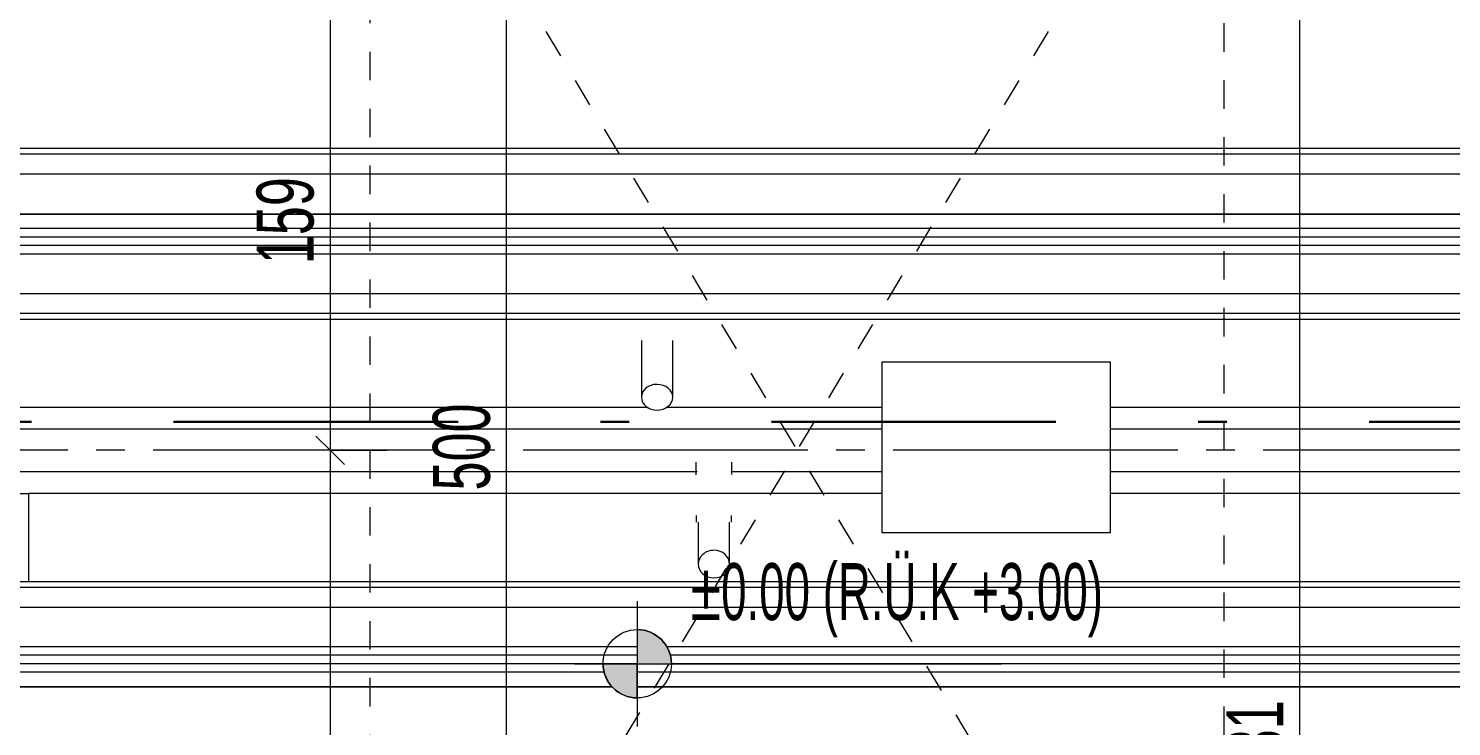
# Model space of a CAD drawing. Header units: metres. Extents: x 8 to 325, y -31 to 15.
# Drawn here: x 119.595 to 124.595, y -17.971 to -15.518 of the extents above; entities that cross this region are included whole.
import ezdxf

# ---------------------------------------------------------------- set-up
doc = ezdxf.new("R2010")
doc.units = ezdxf.units.M
for name, pattern in [('Dash dot', [2.1, 1, -0.5, 0.1, -0.5]), ('Dot 1_32_', [0.079375, 0, -0.079375]), ('HAT AKSI', [1.12, 1, -0.06, 0, -0.06])]:
    doc.linetypes.add(name, pattern=pattern)
for name, color, linetype, lineweight in [('A-DETY', 7, 'Continuous', 9), ('A-DETY-AKS', 7, 'Continuous', 9), ('A-DETY-OLCU', 7, 'Continuous', 9), ('A-DETY-OLCU-100', 7, 'Continuous', 9), ('A-DETY-YAZI', 7, 'Continuous', 9), ('A-ÇZGI-INCE', 7, 'Continuous', 9), ('E-POWR-CNDT', 7, 'Continuous', 9)]:
    doc.layers.add(name, color=color, linetype=linetype, lineweight=lineweight)
doc.layers.add('A-ÇZGI', color=7, linetype='Continuous', lineweight=9, true_color=0x00a600)
doc.styles.add('Arial Narrow_1', font='ARIALN.TTF', dxfattribs={"width": 0.7, "height": 0.2})
doc.styles.add('Arial Narrow_5', font='ARIALN.TTF', dxfattribs={"width": 0.8, "height": 0.2})
doc.dimstyles.new('TKFN_ARDI_Ölçü_1_100__İç__3', dxfattribs={"dimscale": 0.3048, "dimtxt": 0.204686, "dimasz": 0.328084, "dimexe": 0.328084, "dimexo": 0.0625, "dimgap": 0, "dimtad": 1, "dimdec": 0, "dimlfac": 100, "dimdsep": 46, "dimtxsty": 'Arial Narrow_5', "dimblk1": 'OBLIQUE', "dimblk2": 'OBLIQUE', "dimsah": 1, "dimcen": 0.09, "dimdle": 0.328084, "dimadec": 8, "dimazin": 0, "dimtfac": 1, "dimtdec": 4, "dimtix": 1, "dimtmove": 0, "dimatfit": 3, "dimfxl": 0.656168, "dimfxlon": 1, "dimtvp": 1, "dimtolj": 1, "dimtzin": 0, "dimarcsym": 2})

# ---------------------------------------------------------------- blocks, each defined once
blk = doc.blocks.new('D6090_10_BORU_DİRSEĞİ-RNC - Standard-4107984-_1_13_4_13_ PERON KATI _FFL_')
at = {"layer": 'A-ÇZGI', "color": 8, "lineweight": 5, "true_color": 0x808080}
for p, q in [((-78.2535, -17.2292), (-78.2535, -17.253)), ((-78.1295, -17.253), (-78.1295, -17.2292))]:
    blk.add_line(p, q, dxfattribs=at)
at = {"layer": 'A-ÇZGI', "color": 8, "lineweight": 5, "true_color": 0x808080, "flags": 128}
for points in [[(-78.2535, -17.0862), (-78.2535, -17.0704), (-78.2535, -17.0542), (-78.2535, -17.0422)], [(-78.1295, -17.0422), (-78.1295, -17.0533), (-78.1295, -17.0696), (-78.1295, -17.0854)]]:
    blk.add_lwpolyline(points, dxfattribs=at)
blk = doc.blocks.new('IC-TKN-M7-S23-000-10-A1-32-K-T-6F-200_rvt-1-_1_13_4_13_ PERON KATI _FFL_')
at = {"layer": 'A-ÇZGI', "color": 8, "lineweight": 5, "true_color": 0x808080}
for p, q in [((-183.0465, -16.6139), (-183.0465, -16.8137)), ((-182.9365, -16.8137), (-182.9365, -16.6139)), ((-182.8465, -17.253), (-182.8465, -17.4)), ((-182.7365, -17.4), (-182.7365, -17.253))]:
    blk.add_line(p, q, dxfattribs=at)
for centre, ratio, start_param, end_param in [((-182.9915, -16.8137), 0.819152, 1.570796, 3.141593), ((-182.9915, -16.8137), 0.819152, 0, 1.570796), ((-182.9915, -16.8137), 0.819152, 3.141593, 4.712389), ((-182.9915, -16.8137), 0.819152, 4.712389, 6.283185), ((-182.7915, -17.4), 0.882948, 1.570796, 3.141593), ((-182.7915, -17.4), 0.882948, 0, 1.570796), ((-182.7915, -17.4), 0.882948, 3.141593, 4.712389), ((-182.7915, -17.4), 0.882948, 4.712389, 6.283185)]:
    blk.add_ellipse(centre, major_axis=(0.055, 0), ratio=ratio, start_param=start_param, end_param=end_param, dxfattribs=at)
at = {"layer": 'E-POWR-CNDT', "color": 8, "lineweight": 5, "true_color": 0x808080}
blk.add_blockref('D6090_10_BORU_DİRSEĞİ-RNC - Standard-4107984-_1_13_4_13_ PERON KATI _FFL_', (-104.6, 0), dxfattribs=at)
blk = doc.blocks.new('D1030_70_Ray - Ray-3446562-_1_13_4_13_ PERON KATI _FFL_')
at = {"layer": 'A-ÇZGI', "color": 8, "true_color": 0x808080}
for p, q in [((-195.3, -15.9389), (14.4, -15.9389)), ((-195.3, -15.9589), (14.4, -15.9589)), ((-195.3, -16.0288), (14.4, -16.0288)), ((-195.3, -16.169), (14.4, -16.169)), ((-195.3, -16.1705), (14.4, -16.1705)), ((-195.3, -16.3104), (14.4, -16.3104)), ((-195.3, -16.449), (14.4, -16.449)), ((-195.3, -16.5189), (14.4, -16.5189)), ((-195.3, -16.5389), (14.4, -16.5389)), ((-182.2, -16.849), (-182.2, -16.6899)), ((-182.2, -16.6899), (-181.4, -16.6899)), ((-181.4, -16.6899), (-181.4, -16.849)), ((-195.3, -16.849), (-183.0248, -16.849)), ((-182.9582, -16.849), (-182.2, -16.849)), ((-182.2, -16.925), (-182.2, -16.849)), ((-181.4, -16.849), (-181.4, -16.925)), ((-181.4, -16.849), (-79.2248, -16.849)), ((-195.3, -16.925), (-182.2, -16.925)), ((-182.2, -17.075), (-182.2, -16.925)), ((-181.4, -16.925), (-181.4, -17.075)), ((-181.4, -16.925), (-6.55, -16.925)), ((-195.3, -17.075), (-182.8508, -17.075)), ((-182.7325, -17.075), (-182.2, -17.075)), ((-182.2, -17.151), (-182.2, -17.075)), ((-181.4, -17.075), (-181.4, -17.151)), ((-181.4, -17.075), (-78.2508, -17.075)), ((-185.2, -17.1529), (-186.95, -17.1529)), ((-185.2, -17.151), (-185.2, -17.1529)), ((-185.2, -17.151), (-182.2, -17.151)), ((-185.2, -17.1529), (-185.2, -17.4611)), ((-182.2, -17.2899), (-182.2, -17.151)), ((-181.4, -17.151), (-6.55, -17.151)), ((-181.4, -17.151), (-181.4, -17.2899)), ((-181.4, -17.2899), (-182.2, -17.2899)), ((-195.3, -17.4611), (14.4, -17.4611)), ((-195.3, -17.4811), (14.4, -17.4811)), ((-195.3, -17.551), (14.4, -17.551)), ((-195.3, -17.6896), (-183.061, -17.6896)), ((-182.9574, -17.6896), (-160.061, -17.6896)), ((-195.3, -17.8295), (-183.1501, -17.8295)), ((-195.3, -17.831), (-183.1486, -17.831)), ((-183.061, -17.8295), (-160.1501, -17.8295)), ((-183.061, -17.831), (-160.1486, -17.831))]:
    blk.add_line(p, q, dxfattribs=at)
blk = doc.blocks.new('Şaft Boşluğu Sembolü2 - Şaft Boşluğu Sembolü-V142-_1_13_4_13_ PERON KATI _FFL_')
at = {"layer": 'A-DETY', "linetype": 'Dot 1_32_'}
for p, q in [((-0.6596, 0.5072), (2.3404, -4.4928)), ((-0.6596, 0.5072), (2.3404, 0.5072)), ((-0.6596, -4.4928), (-0.6596, 0.5072)), ((2.3404, 0.5072), (0.3978, -2.7305)), ((2.3404, 0.5072), (2.3404, -4.4928)), ((0.3904, -2.7428), (-0.6596, -4.4928)), ((2.3404, -4.4928), (-0.6596, -4.4928))]:
    blk.add_line(p, q, dxfattribs=at)
blk = doc.blocks.new('DIMBLOCK418-_1_13_4_13_ PERON KATI _FFL_')
at = {"layer": 'A-DETY-OLCU-100', "transparency": 16777216}
for p, q in [((120.6548, -15.41), (120.6048, -15.36)), ((120.6548, -15.41), (120.5548, -15.41)), ((120.6548, -15.41), (120.6548, -17)), ((120.6548, -15.41), (120.7048, -15.46)), ((120.6548, -15.41), (120.8548, -15.41)), ((120.6548, -17), (120.6048, -16.95)), ((120.6548, -17), (120.5548, -17)), ((120.6548, -17), (120.7048, -17.05)), ((120.6548, -17), (120.8548, -17))]:
    blk.add_line(p, q, dxfattribs=at)
at = {"layer": 'A-DETY-OLCU-100', "color": 0, "transparency": 16777216, "insert": (120.3963, -16.3463), "char_height": 0.2, "width": 0.339194, "attachment_point": 1, "rotation": 90, "line_spacing_factor": 0.974696, "style": 'Arial Narrow_5'}
blk.add_mtext('159', dxfattribs=at)
blk = doc.blocks.new('_Oblique')
at = {"color": 0, "linetype": 'ByBlock', "lineweight": -2}
blk.add_line((-0.5, -0.5), (0.5, 0.5), dxfattribs=at)
blk = doc.blocks.new('DIMBLOCK419-_1_13_4_13_ PERON KATI _FFL_')
at = {"layer": 'A-DETY-OLCU-100', "transparency": 16777216}
for p, q in [((120.6548, -17), (120.6048, -16.95)), ((120.6548, -17), (120.5548, -17)), ((120.6548, -17), (120.6548, -20.8)), ((120.6548, -17), (120.7048, -17.05)), ((120.6548, -17), (120.8548, -17)), ((120.6548, -20.7), (120.6048, -20.65)), ((120.6548, -20.7), (120.5548, -20.7)), ((120.6548, -20.7), (120.7048, -20.75)), ((120.6548, -20.7), (120.8548, -20.7))]:
    blk.add_line(p, q, dxfattribs=at)
at = {"layer": 'A-DETY-OLCU-100', "color": 0, "transparency": 16777216, "insert": (120.3963, -18.9913), "char_height": 0.2, "width": 0.339194, "attachment_point": 1, "rotation": 90, "line_spacing_factor": 0.974696, "style": 'Arial Narrow_5'}
blk.add_mtext('370', dxfattribs=at)
blk = doc.blocks.new('DIMBLOCK492-_1_13_4_13_ PERON KATI _FFL_')
at = {"layer": 'A-DETY-OLCU-100', "transparency": 16777216}
for p, q in [((124.062, -15.385), (124.012, -15.335)), ((124.062, -15.385), (123.862, -15.385)), ((124.062, -20.8), (124.062, -15.385)), ((124.062, -15.385), (124.112, -15.435)), ((124.062, -15.385), (124.162, -15.385)), ((124.062, -20.7), (124.012, -20.65)), ((124.062, -20.7), (123.862, -20.7)), ((124.062, -20.7), (124.112, -20.75)), ((124.062, -20.7), (124.162, -20.7))]:
    blk.add_line(p, q, dxfattribs=at)
at = {"layer": 'A-DETY-OLCU-100', "color": 0, "transparency": 16777216, "insert": (123.8035, -18.1838), "char_height": 0.2, "width": 0.339194, "attachment_point": 1, "rotation": 90, "line_spacing_factor": 0.974696, "style": 'Arial Narrow_5'}
blk.add_mtext('531', dxfattribs=at)
blk = doc.blocks.new('DIMBLOCK516-_1_13_4_13_ PERON KATI _FFL_')
at = {"layer": 'A-DETY-OLCU-100', "transparency": 16777216}
for p, q in [((121.2742, -19.6), (121.2742, -14.4)), ((121.2742, -14.5), (121.2242, -14.45)), ((121.2742, -14.5), (121.0742, -14.5)), ((121.2742, -14.5), (121.3242, -14.55)), ((121.2742, -14.5), (121.3742, -14.5)), ((121.2742, -19.5), (121.2242, -19.45)), ((121.2742, -19.5), (121.0742, -19.5)), ((121.2742, -19.5), (121.3242, -19.55)), ((121.2742, -19.5), (121.3742, -19.5))]:
    blk.add_line(p, q, dxfattribs=at)
at = {"layer": 'A-DETY-OLCU-100', "color": 0, "transparency": 16777216, "insert": (121.0157, -17.1413), "char_height": 0.2, "width": 0.339194, "attachment_point": 1, "rotation": 90, "line_spacing_factor": 0.974696, "style": 'Arial Narrow_5'}
blk.add_mtext('500', dxfattribs=at)

msp = doc.modelspace()

# ---------------------------------------------------------------- hatches: boundary and pattern name
at = {"layer": 'A-DETY'}
for points in [[(121.7336, -17.75), (121.8536, -17.75), (121.8495, -17.7189), (121.8373, -17.6896), (121.8185, -17.6651), (121.7922, -17.6455), (121.7647, -17.6341), (121.7336, -17.63), (121.7336, -17.6896)], [(121.7336, -17.87), (121.7336, -17.75), (121.6136, -17.75), (121.6166, -17.7767), (121.6255, -17.802), (121.6398, -17.8248), (121.6588, -17.8438), (121.6815, -17.8581), (121.7069, -17.867)]]:
    msp.add_hatch(color=256, dxfattribs=at).paths.add_polyline_path(points)

# ---------------------------------------------------------------- linework, layer by layer
at = {"layer": 'A-DETY-AKS', "color": 1, "linetype": 'HAT AKSI', "true_color": 0xff0000}
msp.add_line((323.8329, -17), (109.008, -17), dxfattribs=at)
at = {"layer": 'A-ÇZGI', "color": 8, "true_color": 0x808080}
for p, q in [((122.5947, -17.2899), (122.5947, -16.6899)), ((122.5947, -16.6899), (123.3947, -16.6899)), ((123.3947, -16.6899), (123.3947, -17.2899)), ((123.3947, -17.2899), (122.5947, -17.2899))]:
    msp.add_line(p, q, dxfattribs=at)
at = {"layer": 'A-ÇZGI', "color": 16, "linetype": 'Dash dot', "lineweight": 35, "true_color": 0x800000}
msp.add_line((322.7048, -16.9), (108.4048, -16.9), dxfattribs=at)
at = {"layer": 'A-ÇZGI-INCE'}
for p, q in [((109.4947, -16.22), (319.1947, -16.22)), ((109.4947, -16.25), (319.1947, -16.25)), ((109.4947, -16.28), (319.1947, -16.28)), ((121.7336, -17.53), (121.7336, -17.97)), ((121.7336, -17.63), (121.7336, -17.75)), ((121.7336, -17.72), (109.4947, -17.72)), ((121.5136, -17.75), (123.0136, -17.75)), ((121.7336, -17.75), (121.6136, -17.75)), ((121.7336, -17.75), (121.8536, -17.75)), ((121.7336, -17.87), (121.7336, -17.75)), ((144.7336, -17.72), (121.8497, -17.72)), ((121.6136, -17.75), (109.4947, -17.75)), ((121.6178, -17.78), (109.4947, -17.78)), ((144.6178, -17.78), (121.7336, -17.78)), ((144.6136, -17.75), (121.8536, -17.75))]:
    msp.add_line(p, q, dxfattribs=at)
msp.add_circle((121.7336, -17.75), 0.12, dxfattribs=at)
for start, end in [(0.0168, 90), (179.9832, 270)]:
    msp.add_arc((121.7336, -17.75), 0.12, start, end, dxfattribs=at)

# ---------------------------------------------------------------- block references
at = {"lineweight": 5}
msp.add_blockref('IC-TKN-M7-S23-000-10-A1-32-K-T-6F-200_rvt-1-_1_13_4_13_ PERON KATI _FFL_', (304.7947, 0), dxfattribs=at)
at = {"layer": 'A-DETY'}
msp.add_blockref('Şaft Boşluğu Sembolü2 - Şaft Boşluğu Sembolü-V142-_1_13_4_13_ PERON KATI _FFL_', (121.4543, -15.0072), dxfattribs=at)
at = {"layer": 'A-ÇZGI', "color": 8, "true_color": 0x808080}
msp.add_blockref('D1030_70_Ray - Ray-3446562-_1_13_4_13_ PERON KATI _FFL_', (304.7947, 0), dxfattribs=at)

# ---------------------------------------------------------------- texts
at = {"layer": 'A-DETY-YAZI', "insert": (121.9211, -17.3966), "char_height": 0.2, "width": 1.561763, "attachment_point": 1, "line_spacing_factor": 0.949189, "style": 'Arial Narrow_1'}
msp.add_mtext('\\pt0.14,0.28,0.42,0.56,0.7,0.84,0.98,1.12,1.26,1.4,1.54,1.68,1.82,1.96,2.1,2.24,2.38,2.52,2.66,2.8,2.94,3.08,3.22,3.36,3.5,3.64,3.78,3.92,4.06,4.2,4.34,4.48;±0.00 (R.Ü.K +3.00) ', dxfattribs=at)

# ---------------------------------------------------------------- dimensions: what is measured, and where the dimension line sits
at = {"layer": 'A-DETY-OLCU'}
for base, p1, p2, override, picture, middle in [((121.2742, -14.5), (121.0742, -19.5), (121.0742, -14.5), {"dimpost": '<>', "dimfxl": 5}, 'DIMBLOCK516-_1_13_4_13_ PERON KATI _FFL_', (121.1721, -17)), ((124.06201, -15.385), (123.86201, -20.69996), (123.86201, -15.385), {"dimpost": '<>', "dimfxl": 5.314958}, 'DIMBLOCK492-_1_13_4_13_ PERON KATI _FFL_', (123.95989, -18.04248)), ((120.6548, -17), (120.8548, -15.41), (120.8548, -17), {"dimpost": '<>', "dimfxl": 1.59}, 'DIMBLOCK418-_1_13_4_13_ PERON KATI _FFL_', (120.5527, -16.205)), ((120.6548, -20.7), (120.8548, -17), (120.8548, -20.7), {"dimpost": '<>', "dimfxl": 3.7}, 'DIMBLOCK419-_1_13_4_13_ PERON KATI _FFL_', (120.5527, -18.85))]:
    dim = msp.add_linear_dim(base=base, p1=p1, p2=p2, angle=90, dimstyle='TKFN_ARDI_Ölçü_1_100__İç__3', override=override, dxfattribs=at)
    dim.commit()
    dim.dimension.update_dxf_attribs({"geometry": picture, "text_midpoint": middle})

doc.saveas('drawing.dxf')
